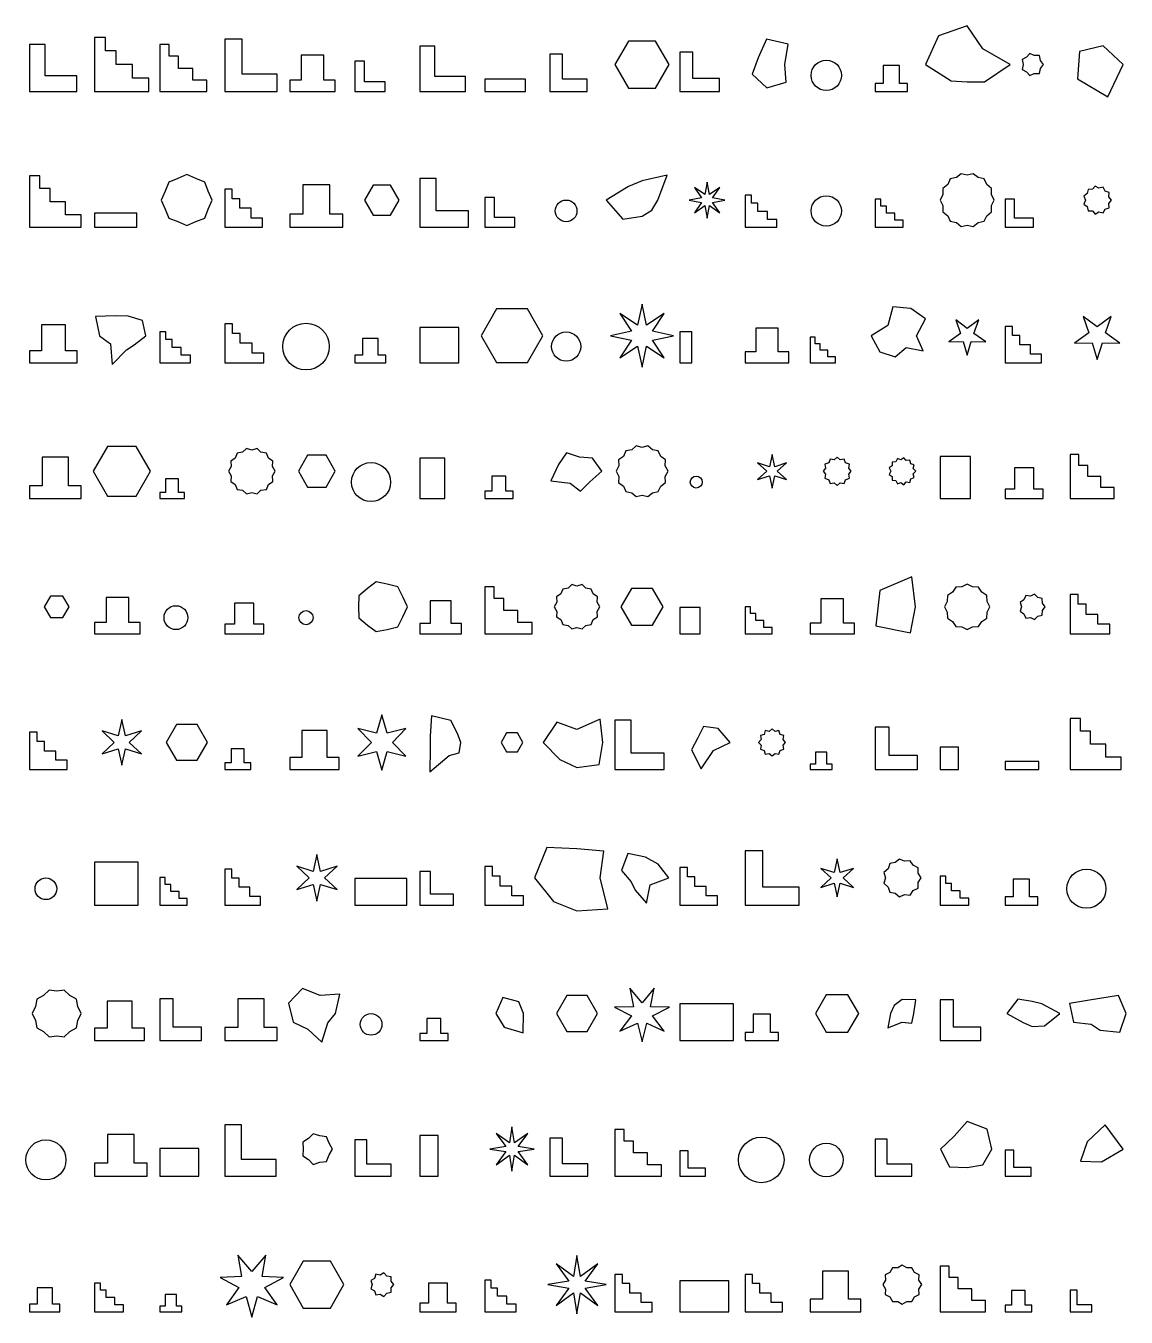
# Model space of a CAD drawing. Header units: metres. Extents: x -15 to 4183, y -20 to 5344.
# Drawn here: x 2153 to 4183, y 2740 to 5121 of the extents above; entities that cross this region are included whole.
import ezdxf

# ---------------------------------------------------------------- set-up
doc = ezdxf.new("R2010")
doc.units = ezdxf.units.M

msp = doc.modelspace()

# ---------------------------------------------------------------- linework, layer by layer
for points in [[(3969.1, 5050), (3918.7, 5078.7), (3890, 5121.4), (3837.3, 5102.7), (3813, 5050), (3860.1, 5020.1), (3890, 5018.3), (3922.1, 5017.9), (3969.1, 5050)], [(2280, 5000), (2380, 5000), (2380, 5025), (2350, 5025), (2350, 5050), (2320, 5050), (2320, 5075), (2300, 5075), (2300, 5100), (2280, 5100), (2280, 5000)], [(2520, 5000), (2617, 5000), (2617, 5032), (2552, 5032), (2552, 5097), (2520, 5097), (2520, 5000)], [(3553.2, 5050), (3559.9, 5087.4), (3519.4, 5096.6), (3504.1, 5062.5), (3493.2, 5032.3), (3520.2, 5007.3), (3555.7, 5017.8), (3553.2, 5050)], [(2160, 5000), (2247, 5000), (2247, 5029), (2189, 5029), (2189, 5087), (2160, 5087), (2160, 5000)], [(2400, 5000), (2487, 5000), (2487, 5021), (2460.9, 5021), (2460.9, 5043), (2434.8, 5043), (2434.8, 5065.2), (2417.4, 5065.2), (2417.4, 5087), (2400, 5087), (2400, 5000)], [(2880, 5000), (2964, 5000), (2964, 5028), (2908, 5028), (2908, 5084), (2880, 5084), (2880, 5000)], [(3340, 5050), (3315, 5093.3), (3265, 5093.3), (3240, 5050), (3265, 5006.7), (3315, 5006.7), (3340, 5050)], [(3360, 5000), (3433, 5000), (3433, 5024), (3384, 5024), (3384, 5073), (3360, 5073), (3360, 5000)], [(4178, 5050), (4141.1, 5084.3), (4097.1, 5073.9), (4093.5, 5023.5), (4149.3, 4990.7), (4178, 5050)], [(2640, 5000), (2724, 5000), (2724, 5021), (2703, 5021), (2703, 5067), (2661, 5067), (2661, 5021), (2640, 5021), (2640, 5000)], [(2760, 5000), (2816, 5000), (2816, 5018), (2778, 5018), (2778, 5056), (2760, 5056), (2760, 5000)], [(3120, 5000), (3189, 5000), (3189, 5023), (3143, 5023), (3143, 5069), (3120, 5069), (3120, 5000)], [(4031, 5050), (4025.3, 5057.4), (4023.1, 5066.4), (4013.8, 5066.6), (4005.3, 5070.5), (3999.4, 5063.3), (3991.1, 5059.1), (3993, 5050), (3991.1, 5040.9), (3999.4, 5036.7), (4005.3, 5029.5), (4013.8, 5033.4), (4023.1, 5033.6), (4025.3, 5042.6), (4031, 5050)], [(3720, 5000), (3780, 5000), (3780, 5015), (3765, 5015), (3765, 5048), (3735, 5048), (3735, 5015), (3720, 5015), (3720, 5000)], [(3000, 5000), (3075, 5000), (3075, 5023), (3000, 5023), (3000, 5000)], [(2160, 4750), (2255, 4750), (2255, 4773), (2226.5, 4773), (2226.5, 4797), (2198, 4797), (2198, 4821.2), (2179, 4821.2), (2179, 4845), (2160, 4845), (2160, 4750)], [(2497, 4800), (2489.7, 4816.5), (2483.2, 4833.2), (2466.5, 4839.7), (2450, 4847), (2433.5, 4839.7), (2416.8, 4833.2), (2410.3, 4816.5), (2403, 4800), (2410.3, 4783.5), (2416.8, 4766.8), (2433.5, 4760.3), (2450, 4753), (2466.5, 4760.3), (2483.2, 4766.8), (2489.7, 4783.5), (2497, 4800)], [(2880, 4750), (2970, 4750), (2970, 4780), (2910, 4780), (2910, 4840), (2880, 4840), (2880, 4750)], [(3319.3, 4800), (3336.3, 4846.3), (3290, 4835.7), (3265.2, 4824.8), (3223.7, 4800), (3254.6, 4764.6), (3290, 4770.2), (3308.3, 4781.7), (3319.3, 4800)], [(3940, 4800), (3934.8, 4810.2), (3935, 4821.7), (3926, 4828.7), (3921.2, 4839.1), (3910, 4841.4), (3901.1, 4848.7), (3890, 4846), (3878.9, 4848.7), (3870, 4841.4), (3858.8, 4839.1), (3854, 4828.7), (3845, 4821.7), (3845.2, 4810.2), (3840, 4800), (3845.2, 4789.8), (3845, 4778.3), (3854, 4771.3), (3858.8, 4760.9), (3870, 4758.6), (3878.9, 4751.3), (3890, 4754), (3901.1, 4751.3), (3910, 4758.6), (3921.2, 4760.9), (3926, 4771.3), (3935, 4778.3), (3934.8, 4789.8), (3940, 4800)], [(2520, 4750), (2590, 4750), (2590, 4767), (2569, 4767), (2569, 4785), (2548, 4785), (2548, 4802.5), (2534, 4802.5), (2534, 4820), (2520, 4820), (2520, 4750)], [(2640, 4750), (2738, 4750), (2738, 4774), (2714, 4774), (2714, 4828), (2664, 4828), (2664, 4774), (2640, 4774), (2640, 4750)], [(2842, 4800), (2826, 4827.7), (2794, 4827.7), (2778, 4800), (2794, 4772.3), (2826, 4772.3), (2842, 4800)], [(3410, 4767), (3414.2, 4789.9), (3433.3, 4776.7), (3420.1, 4795.8), (3443, 4800), (3420.1, 4804.2), (3433.3, 4823.3), (3414.2, 4810.1), (3410, 4833), (3405.8, 4810.1), (3386.7, 4823.3), (3399.9, 4804.2), (3377, 4800), (3399.9, 4795.8), (3386.7, 4776.7), (3405.8, 4789.9), (3410, 4767)], [(4156, 4800), (4151.1, 4806.2), (4151.9, 4814.1), (4144.4, 4816.6), (4140.8, 4823.7), (4133.1, 4821.8), (4126.3, 4825.7), (4120.9, 4820), (4113, 4819.6), (4111.5, 4811.9), (4105.1, 4807.3), (4108, 4800), (4105.1, 4792.7), (4111.5, 4788.1), (4113, 4780.4), (4120.9, 4780), (4126.3, 4774.3), (4133.1, 4778.2), (4140.8, 4776.3), (4144.4, 4783.4), (4151.9, 4785.9), (4151.1, 4793.8), (4156, 4800)], [(3000, 4750), (3055, 4750), (3055, 4768), (3018, 4768), (3018, 4805), (3000, 4805), (3000, 4750)], [(3480, 4750), (3539, 4750), (3539, 4764), (3521.3, 4764), (3521.3, 4779), (3503.6, 4779), (3503.6, 4794.2), (3491.8, 4794.2), (3491.8, 4809), (3480, 4809), (3480, 4750)], [(3720, 4750), (3772, 4750), (3772, 4763), (3756.4, 4763), (3756.4, 4776), (3740.8, 4776), (3740.8, 4789), (3730.4, 4789), (3730.4, 4802), (3720, 4802), (3720, 4750)], [(3960, 4750), (4012, 4750), (4012, 4767), (3977, 4767), (3977, 4802), (3960, 4802), (3960, 4750)], [(2280, 4750), (2358, 4750), (2358, 4776), (2280, 4776), (2280, 4750)], [(3107, 4550), (3078.5, 4599.4), (3021.5, 4599.4), (2993, 4550), (3021.5, 4500.6), (3078.5, 4500.6), (3107, 4550)], [(3290, 4492), (3298.1, 4530.4), (3331, 4509), (3309.6, 4541.9), (3348, 4550), (3309.6, 4558.1), (3331, 4591), (3298.1, 4569.6), (3290, 4608), (3281.9, 4569.6), (3249, 4591), (3270.4, 4558.1), (3232, 4550), (3270.4, 4541.9), (3249, 4509), (3281.9, 4530.4), (3290, 4492)], [(3796.4, 4550), (3812.9, 4581.2), (3786.2, 4599.9), (3752.7, 4603.2), (3743.8, 4569), (3713, 4550), (3728.6, 4519.9), (3757.2, 4510.7), (3777.2, 4527.9), (3808.9, 4521.8), (3796.4, 4550)], [(2374.5, 4550), (2368.6, 4578), (2341.7, 4586), (2318.2, 4586.5), (2281.4, 4585.3), (2289.1, 4550), (2309.1, 4534.8), (2312.6, 4496.6), (2338.6, 4523.6), (2352.9, 4533.4), (2374.5, 4550)], [(3890, 4514), (3897.6, 4539.5), (3924.2, 4538.9), (3902.4, 4554), (3911.2, 4579.1), (3890, 4563), (3868.8, 4579.1), (3877.6, 4554), (3855.8, 4538.9), (3882.4, 4539.5), (3890, 4514)], [(4130, 4506), (4139.5, 4536.9), (4171.8, 4536.4), (4145.4, 4555), (4155.9, 4585.6), (4130, 4566.2), (4104.1, 4585.6), (4114.6, 4555), (4088.2, 4536.4), (4120.5, 4536.9), (4130, 4506)], [(2160, 4500), (2248, 4500), (2248, 4522), (2226, 4522), (2226, 4570), (2182, 4570), (2182, 4522), (2160, 4522), (2160, 4500)], [(2400, 4500), (2457, 4500), (2457, 4514), (2439.9, 4514), (2439.9, 4528), (2422.8, 4528), (2422.8, 4542.8), (2411.4, 4542.8), (2411.4, 4557), (2400, 4557), (2400, 4500)], [(2520, 4500), (2592, 4500), (2592, 4518), (2570.4, 4518), (2570.4, 4536), (2548.8, 4536), (2548.8, 4554), (2534.4, 4554), (2534.4, 4572), (2520, 4572), (2520, 4500)], [(2880, 4500), (2952, 4500), (2952, 4565), (2880, 4565), (2880, 4500)], [(3360, 4500), (3382, 4500), (3382, 4557), (3360, 4557), (3360, 4500)], [(3480, 4500), (3561, 4500), (3561, 4520), (3541, 4520), (3541, 4564), (3500, 4564), (3500, 4520), (3480, 4520), (3480, 4500)], [(3960, 4500), (4027, 4500), (4027, 4516), (4006.9, 4516), (4006.9, 4533), (3986.8, 4533), (3986.8, 4550.2), (3973.4, 4550.2), (3973.4, 4567), (3960, 4567), (3960, 4500)], [(2760, 4500), (2817, 4500), (2817, 4514), (2803, 4514), (2803, 4545), (2774, 4545), (2774, 4514), (2760, 4514), (2760, 4500)], [(3600, 4500), (3647, 4500), (3647, 4511), (3632.9, 4511), (3632.9, 4523), (3618.8, 4523), (3618.8, 4535.2), (3609.4, 4535.2), (3609.4, 4547), (3600, 4547), (3600, 4500)], [(2383, 4300), (2356.5, 4345.9), (2303.5, 4345.9), (2277, 4300), (2303.5, 4254.1), (2356.5, 4254.1), (2383, 4300)], [(2613, 4300), (2608, 4308.7), (2608.7, 4318.7), (2600.5, 4324.3), (2596.8, 4333.6), (2586.9, 4335.1), (2579.6, 4341.9), (2570, 4339), (2560.4, 4341.9), (2553.1, 4335.1), (2543.2, 4333.6), (2539.5, 4324.3), (2531.3, 4318.7), (2532, 4308.7), (2527, 4300), (2532, 4291.3), (2531.3, 4281.3), (2539.5, 4275.7), (2543.2, 4266.4), (2553.1, 4264.9), (2560.4, 4258.1), (2570, 4261), (2579.6, 4258.1), (2586.9, 4264.9), (2596.8, 4266.4), (2600.5, 4275.7), (2608.7, 4281.3), (2608, 4291.3), (2613, 4300)], [(3338, 4300), (3332.9, 4309.8), (3333.2, 4320.8), (3324.4, 4327.4), (3319.9, 4337.5), (3309.1, 4339.6), (3300.7, 4346.8), (3290, 4344), (3279.3, 4346.8), (3270.9, 4339.6), (3260.1, 4337.5), (3255.6, 4327.4), (3246.8, 4320.8), (3247.1, 4309.8), (3242, 4300), (3247.1, 4290.2), (3246.8, 4279.2), (3255.6, 4272.6), (3260.1, 4262.5), (3270.9, 4260.4), (3279.3, 4253.2), (3290, 4256), (3300.7, 4253.2), (3309.1, 4260.4), (3319.9, 4262.5), (3324.4, 4272.6), (3333.2, 4279.2), (3332.9, 4290.2), (3338, 4300)], [(2160, 4250), (2255, 4250), (2255, 4273), (2232, 4273), (2232, 4326), (2183, 4326), (2183, 4273), (2160, 4273), (2160, 4250)], [(2724, 4300), (2707, 4329.4), (2673, 4329.4), (2656, 4300), (2673, 4270.6), (2707, 4270.6), (2724, 4300)], [(2880, 4250), (2926, 4250), (2926, 4324), (2880, 4324), (2880, 4250)], [(3216.1, 4300), (3198.5, 4323.9), (3174.6, 4325.9), (3150.4, 4333.9), (3135.9, 4312.4), (3122, 4282.5), (3157.2, 4277.8), (3176.5, 4263.4), (3193.6, 4280.2), (3216.1, 4300)], [(3530, 4269), (3534.8, 4291.7), (3556.8, 4284.5), (3539.6, 4300), (3556.8, 4315.5), (3534.8, 4308.3), (3530, 4331), (3525.2, 4308.3), (3503.2, 4315.5), (3520.4, 4300), (3503.2, 4284.5), (3525.2, 4291.7), (3530, 4269)], [(3676, 4300), (3671.3, 4305.7), (3672.5, 4313), (3665.6, 4315.6), (3663, 4322.5), (3655.7, 4321.3), (3650, 4326), (3644.3, 4321.3), (3637, 4322.5), (3634.4, 4315.6), (3627.5, 4313), (3628.7, 4305.7), (3624, 4300), (3628.7, 4294.3), (3627.5, 4287), (3634.4, 4284.4), (3637, 4277.5), (3644.3, 4278.7), (3650, 4274), (3655.7, 4278.7), (3663, 4277.5), (3665.6, 4284.4), (3672.5, 4287), (3671.3, 4294.3), (3676, 4300)], [(3795, 4300), (3790.4, 4305), (3792.1, 4311.6), (3785.7, 4313.9), (3784.2, 4320.6), (3777.4, 4319.6), (3773, 4324.8), (3767.5, 4320.8), (3761.1, 4323.4), (3758.1, 4317.3), (3751.3, 4316.6), (3751.4, 4309.8), (3745.7, 4306), (3749, 4300), (3745.7, 4294), (3751.4, 4290.2), (3751.3, 4283.4), (3758.1, 4282.7), (3761.1, 4276.6), (3767.5, 4279.2), (3773, 4275.2), (3777.4, 4280.4), (3784.2, 4279.4), (3785.7, 4286.1), (3792.1, 4288.4), (3790.4, 4295), (3795, 4300)], [(3840, 4250), (3896, 4250), (3896, 4327), (3840, 4327), (3840, 4250)], [(4080, 4250), (4161, 4250), (4161, 4270), (4136.7, 4270), (4136.7, 4290), (4112.4, 4290), (4112.4, 4310.8), (4096.2, 4310.8), (4096.2, 4331), (4080, 4331), (4080, 4250)], [(3000, 4250), (3052, 4250), (3052, 4263), (3039, 4263), (3039, 4291), (3013, 4291), (3013, 4263), (3000, 4263), (3000, 4250)], [(3960, 4250), (4030, 4250), (4030, 4267), (4013, 4267), (4013, 4306), (3977, 4306), (3977, 4267), (3960, 4267), (3960, 4250)], [(2400, 4250), (2446, 4250), (2446, 4261), (2435, 4261), (2435, 4286), (2411, 4286), (2411, 4261), (2400, 4261), (2400, 4250)], [(3794.5, 4050), (3788, 4105.4), (3728.8, 4079.9), (3721.6, 4014.9), (3785.5, 4002.3), (3794.5, 4050)], [(2857, 4050), (2848.7, 4068.7), (2839.3, 4086.7), (2819.6, 4091.9), (2799.5, 4095.8), (2783.2, 4083.6), (2767.7, 4070.4), (2767, 4050), (2767.7, 4029.6), (2783.2, 4016.4), (2799.5, 4004.2), (2819.6, 4008.1), (2839.3, 4013.3), (2848.7, 4031.3), (2857, 4050)], [(3000, 4000), (3087, 4000), (3087, 4021), (3060.9, 4021), (3060.9, 4043), (3034.8, 4043), (3034.8, 4065.2), (3017.4, 4065.2), (3017.4, 4087), (3000, 4087), (3000, 4000)], [(3212, 4050), (3207, 4058.5), (3207.8, 4068.2), (3199.7, 4073.7), (3196.2, 4082.8), (3186.5, 4084.2), (3179.3, 4090.9), (3170, 4088), (3160.7, 4090.9), (3153.5, 4084.2), (3143.8, 4082.8), (3140.3, 4073.7), (3132.2, 4068.2), (3133, 4058.5), (3128, 4050), (3133, 4041.5), (3132.2, 4031.8), (3140.3, 4026.3), (3143.8, 4017.2), (3153.5, 4015.8), (3160.7, 4009.1), (3170, 4012), (3179.3, 4009.1), (3186.5, 4015.8), (3196.2, 4017.2), (3199.7, 4026.3), (3207.8, 4031.8), (3207, 4041.5), (3212, 4050)], [(3329, 4050), (3309.5, 4083.8), (3270.5, 4083.8), (3251, 4050), (3270.5, 4016.2), (3309.5, 4016.2), (3329, 4050)], [(3932, 4050), (3926.7, 4059.8), (3926.4, 4071), (3916.9, 4076.9), (3911, 4086.4), (3899.8, 4086.7), (3890, 4092), (3880.2, 4086.7), (3869, 4086.4), (3863.1, 4076.9), (3853.6, 4071), (3853.3, 4059.8), (3848, 4050), (3853.3, 4040.2), (3853.6, 4029), (3863.1, 4023.1), (3869, 4013.6), (3880.2, 4013.3), (3890, 4008), (3899.8, 4013.3), (3911, 4013.6), (3916.9, 4023.1), (3926.4, 4029), (3926.7, 4040.2), (3932, 4050)], [(4034, 4050), (4028.8, 4056.8), (4028.4, 4065.4), (4020, 4067.3), (4014.2, 4073.6), (4006.5, 4069.7), (3998, 4070.8), (3994.7, 4062.9), (3987.4, 4058.2), (3990, 4050), (3987.4, 4041.8), (3994.7, 4037.1), (3998, 4029.2), (4006.5, 4030.3), (4014.2, 4026.4), (4020, 4032.7), (4028.4, 4034.6), (4028.8, 4043.2), (4034, 4050)], [(4080, 4000), (4153, 4000), (4153, 4018), (4131.1, 4018), (4131.1, 4036), (4109.2, 4036), (4109.2, 4054.8), (4094.6, 4054.8), (4094.6, 4073), (4080, 4073), (4080, 4000)], [(2233, 4050), (2221.5, 4069.9), (2198.5, 4069.9), (2187, 4050), (2198.5, 4030.1), (2221.5, 4030.1), (2233, 4050)], [(2280, 4000), (2364, 4000), (2364, 4021), (2343, 4021), (2343, 4067), (2301, 4067), (2301, 4021), (2280, 4021), (2280, 4000)], [(2520, 4000), (2592, 4000), (2592, 4018), (2574, 4018), (2574, 4057), (2538, 4057), (2538, 4018), (2520, 4018), (2520, 4000)], [(2880, 4000), (2957, 4000), (2957, 4019), (2938, 4019), (2938, 4061), (2899, 4061), (2899, 4019), (2880, 4019), (2880, 4000)], [(3360, 4000), (3397, 4000), (3397, 4049), (3360, 4049), (3360, 4000)], [(3480, 4000), (3530, 4000), (3530, 4012), (3515, 4012), (3515, 4025), (3500, 4025), (3500, 4037.5), (3490, 4037.5), (3490, 4050), (3480, 4050), (3480, 4000)], [(3600, 4000), (3682, 4000), (3682, 4020), (3662, 4020), (3662, 4065), (3620, 4065), (3620, 4020), (3600, 4020), (3600, 4000)], [(2330, 3758), (2336.9, 3788), (2366.4, 3779), (2343.9, 3800), (2366.4, 3821), (2336.9, 3812), (2330, 3842), (2323.1, 3812), (2293.6, 3821), (2316.1, 3800), (2293.6, 3779), (2323.1, 3788), (2330, 3758)], [(2810, 3749), (2819.7, 3783.2), (2854.2, 3774.5), (2829.4, 3800), (2854.2, 3825.5), (2819.7, 3816.8), (2810, 3851), (2800.3, 3816.8), (2765.8, 3825.5), (2790.6, 3800), (2765.8, 3774.5), (2800.3, 3783.2), (2810, 3749)], [(2955.6, 3800), (2949.3, 3816.2), (2937.1, 3840.4), (2901.8, 3848.8), (2899.2, 3811.2), (2899.3, 3788.8), (2898.6, 3745.6), (2934.2, 3776), (2952.7, 3780.9), (2955.6, 3800)], [(3217.8, 3800), (3213, 3843), (3170, 3823.6), (3132.9, 3837.1), (3107.4, 3800), (3138.3, 3768.3), (3170, 3753.4), (3210.7, 3759.3), (3217.8, 3800)], [(3240, 3750), (3331, 3750), (3331, 3780), (3270, 3780), (3270, 3841), (3240, 3841), (3240, 3750)], [(4080, 3750), (4174, 3750), (4174, 3773), (4145.8, 3773), (4145.8, 3797), (4117.6, 3797), (4117.6, 3820.5), (4098.8, 3820.5), (4098.8, 3844), (4080, 3844), (4080, 3750)], [(2160, 3750), (2229, 3750), (2229, 3767), (2208.3, 3767), (2208.3, 3784), (2187.6, 3784), (2187.6, 3801.8), (2173.8, 3801.8), (2173.8, 3819), (2160, 3819), (2160, 3750)], [(2488, 3800), (2469, 3832.9), (2431, 3832.9), (2412, 3800), (2431, 3767.1), (2469, 3767.1), (2488, 3800)], [(2640, 3750), (2731, 3750), (2731, 3772), (2709, 3772), (2709, 3822), (2662, 3822), (2662, 3772), (2640, 3772), (2640, 3750)], [(3070, 3800), (3060, 3817.3), (3040, 3817.3), (3030, 3800), (3040, 3782.7), (3060, 3782.7), (3070, 3800)], [(3452.4, 3800), (3430.2, 3825.4), (3403.4, 3829.1), (3392.7, 3808.3), (3381.3, 3786.2), (3398.9, 3751.3), (3421.8, 3785.2), (3452.4, 3800)], [(3555, 3800), (3550.3, 3805.4), (3551.7, 3812.5), (3544.8, 3814.8), (3542.5, 3821.7), (3535.4, 3820.3), (3530, 3825), (3524.6, 3820.3), (3517.5, 3821.7), (3515.2, 3814.8), (3508.3, 3812.5), (3509.7, 3805.4), (3505, 3800), (3509.7, 3794.6), (3508.3, 3787.5), (3515.2, 3785.2), (3517.5, 3778.3), (3524.6, 3779.7), (3530, 3775), (3535.4, 3779.7), (3542.5, 3778.3), (3544.8, 3785.2), (3551.7, 3787.5), (3550.3, 3794.6), (3555, 3800)], [(3720, 3750), (3798, 3750), (3798, 3776), (3746, 3776), (3746, 3828), (3720, 3828), (3720, 3750)], [(2520, 3750), (2568, 3750), (2568, 3762), (2556, 3762), (2556, 3788), (2532, 3788), (2532, 3762), (2520, 3762), (2520, 3750)], [(3840, 3750), (3874, 3750), (3874, 3791), (3840, 3791), (3840, 3750)], [(3600, 3750), (3641, 3750), (3641, 3760), (3631, 3760), (3631, 3782), (3610, 3782), (3610, 3760), (3600, 3760), (3600, 3750)], [(3960, 3750), (4022, 3750), (4022, 3765), (3960, 3765), (3960, 3750)], [(3212.9, 3550), (3219.6, 3599.6), (3170, 3603.8), (3114.1, 3605.9), (3091.7, 3550), (3126.5, 3506.5), (3170, 3489.4), (3227, 3493), (3212.9, 3550)], [(3480, 3500), (3580, 3500), (3580, 3533), (3513, 3533), (3513, 3600), (3480, 3600), (3480, 3500)], [(2280, 3500), (2360, 3500), (2360, 3579), (2280, 3579), (2280, 3500)], [(2690, 3507), (2697, 3537.9), (2727.2, 3528.5), (2704, 3550), (2727.2, 3571.5), (2697, 3562.1), (2690, 3593), (2683, 3562.1), (2652.8, 3571.5), (2676, 3550), (2652.8, 3528.5), (2683, 3537.9), (2690, 3507)], [(3339.3, 3550), (3319.9, 3575.1), (3296.7, 3588), (3264, 3595.1), (3252, 3563.8), (3269.9, 3542.7), (3277.1, 3527.7), (3298.2, 3503.4), (3305.3, 3537.2), (3339.3, 3550)], [(3650, 3515), (3655.6, 3540.2), (3680.3, 3532.5), (3661.3, 3550), (3680.3, 3567.5), (3655.6, 3559.8), (3650, 3585), (3644.4, 3559.8), (3619.7, 3567.5), (3638.7, 3550), (3619.7, 3532.5), (3644.4, 3540.2), (3650, 3515)], [(3805, 3550), (3799.7, 3558.7), (3799.4, 3568.9), (3790.3, 3573.4), (3784.5, 3581.8), (3774.4, 3580.7), (3765, 3584.6), (3757.1, 3578.2), (3747.1, 3576.5), (3743.9, 3566.8), (3736.4, 3559.9), (3739, 3550), (3736.4, 3540.1), (3743.9, 3533.2), (3747.1, 3523.5), (3757.1, 3521.8), (3765, 3515.4), (3774.4, 3519.3), (3784.5, 3518.2), (3790.3, 3526.6), (3799.4, 3531.1), (3799.7, 3541.3), (3805, 3550)], [(2400, 3500), (2451, 3500), (2451, 3512), (2435.7, 3512), (2435.7, 3525), (2420.4, 3525), (2420.4, 3538.2), (2410.2, 3538.2), (2410.2, 3551), (2400, 3551), (2400, 3500)], [(2520, 3500), (2586, 3500), (2586, 3516), (2566.2, 3516), (2566.2, 3533), (2546.4, 3533), (2546.4, 3549.5), (2533.2, 3549.5), (2533.2, 3566), (2520, 3566), (2520, 3500)], [(2760, 3500), (2856, 3500), (2856, 3549), (2760, 3549), (2760, 3500)], [(2880, 3500), (2942, 3500), (2942, 3520), (2900, 3520), (2900, 3562), (2880, 3562), (2880, 3500)], [(3000, 3500), (3071, 3500), (3071, 3517), (3049.7, 3517), (3049.7, 3535), (3028.4, 3535), (3028.4, 3553.2), (3014.2, 3553.2), (3014.2, 3571), (3000, 3571), (3000, 3500)], [(3360, 3500), (3429, 3500), (3429, 3517), (3408.3, 3517), (3408.3, 3534), (3387.6, 3534), (3387.6, 3551.8), (3373.8, 3551.8), (3373.8, 3569), (3360, 3569), (3360, 3500)], [(3840, 3500), (3893, 3500), (3893, 3513), (3877.1, 3513), (3877.1, 3526), (3861.2, 3526), (3861.2, 3539.8), (3850.6, 3539.8), (3850.6, 3553), (3840, 3553), (3840, 3500)], [(3960, 3500), (4020, 3500), (4020, 3515), (4005, 3515), (4005, 3548), (3975, 3548), (3975, 3515), (3960, 3515), (3960, 3500)], [(2255, 3300), (2249, 3312.7), (2246.4, 3326.5), (2234.1, 3333.2), (2223.9, 3342.8), (2210, 3341), (2196.1, 3342.8), (2185.9, 3333.2), (2173.6, 3326.5), (2171, 3312.7), (2165, 3300), (2171, 3287.3), (2173.6, 3273.5), (2185.9, 3266.8), (2196.1, 3257.2), (2210, 3259), (2223.9, 3257.2), (2234.1, 3266.8), (2246.4, 3273.5), (2249, 3287.3), (2255, 3300)], [(2724.4, 3300), (2732.7, 3335.8), (2695.9, 3333.5), (2663.4, 3346), (2637.9, 3319), (2646.5, 3284.2), (2673.4, 3271.2), (2699.3, 3247.2), (2710.3, 3283), (2724.4, 3300)], [(3290, 3248), (3298.6, 3282.2), (3330.7, 3267.6), (3309.3, 3295.6), (3340.7, 3311.6), (3305.5, 3312.3), (3312.6, 3346.9), (3290, 3319.8), (3267.4, 3346.9), (3274.5, 3312.3), (3239.3, 3311.6), (3270.7, 3295.6), (3249.3, 3267.6), (3281.4, 3282.2), (3290, 3248)], [(3690, 3300), (3670, 3334.6), (3630, 3334.6), (3610, 3300), (3630, 3265.4), (3670, 3265.4), (3690, 3300)], [(2280, 3250), (2372, 3250), (2372, 3273), (2349, 3273), (2349, 3323), (2303, 3323), (2303, 3273), (2280, 3273), (2280, 3250)], [(2400, 3250), (2477, 3250), (2477, 3275), (2425, 3275), (2425, 3327), (2400, 3327), (2400, 3250)], [(2520, 3250), (2617, 3250), (2617, 3274), (2593, 3274), (2593, 3327), (2544, 3327), (2544, 3274), (2520, 3274), (2520, 3250)], [(3071.2, 3300), (3062.4, 3321.5), (3033, 3329.5), (3020.4, 3300), (3035.6, 3275.1), (3070.6, 3264.4), (3071.2, 3300)], [(3208, 3300), (3189, 3332.9), (3151, 3332.9), (3132, 3300), (3151, 3267.1), (3189, 3267.1), (3208, 3300)], [(3360, 3250), (3459, 3250), (3459, 3318), (3360, 3318), (3360, 3250)], [(3791.5, 3300), (3795.4, 3325.4), (3770, 3325.6), (3755.2, 3314.8), (3748.5, 3300), (3743.8, 3273.8), (3770, 3283.9), (3787.8, 3282.2), (3791.5, 3300)], [(3840, 3250), (3915, 3250), (3915, 3275), (3865, 3275), (3865, 3325), (3840, 3325), (3840, 3250)], [(4060.6, 3300), (4027.9, 3317.9), (4010, 3322.4), (3983.7, 3326.3), (3963.4, 3300), (3993.4, 3283.4), (4010, 3276.1), (4032.5, 3277.5), (4060.6, 3300)], [(4183.3, 3300), (4169.4, 3333.1), (4134.9, 3327.7), (4115.8, 3324.7), (4079, 3318.6), (4085.9, 3284), (4118.8, 3280.5), (4135.4, 3269.5), (4171.3, 3265.4), (4183.3, 3300)], [(2880, 3250), (2932, 3250), (2932, 3263), (2919, 3263), (2919, 3291), (2893, 3291), (2893, 3263), (2880, 3263), (2880, 3250)], [(3480, 3250), (3542, 3250), (3542, 3265), (3527, 3265), (3527, 3299), (3495, 3299), (3495, 3265), (3480, 3265), (3480, 3250)], [(3935.7, 3050), (3926.8, 3086.8), (3890, 3100.6), (3866.1, 3073.9), (3840.7, 3050), (3857.4, 3017.4), (3890, 3016.3), (3919.1, 3020.9), (3935.7, 3050)], [(2280, 3000), (2377, 3000), (2377, 3024), (2353, 3024), (2353, 3077), (2304, 3077), (2304, 3024), (2280, 3024), (2280, 3000)], [(2520, 3000), (2615, 3000), (2615, 3031), (2551, 3031), (2551, 3095), (2520, 3095), (2520, 3000)], [(2719, 3050), (2712.5, 3060.8), (2708.1, 3072.7), (2695.6, 3074.4), (2683.5, 3078.3), (2674.4, 3069.5), (2663.9, 3062.6), (2665, 3050), (2663.9, 3037.4), (2674.4, 3030.5), (2683.5, 3021.7), (2695.6, 3025.6), (2708.1, 3027.3), (2712.5, 3039.2), (2719, 3050)], [(2880, 3000), (2914, 3000), (2914, 3075), (2880, 3075), (2880, 3000)], [(3050, 3009), (3054.7, 3038.6), (3079, 3021), (3061.4, 3045.3), (3091, 3050), (3061.4, 3054.7), (3079, 3079), (3054.7, 3061.4), (3050, 3091), (3045.3, 3061.4), (3021, 3079), (3038.6, 3054.7), (3009, 3050), (3038.6, 3045.3), (3021, 3021), (3045.3, 3038.6), (3050, 3009)], [(3240, 3000), (3326, 3000), (3326, 3021), (3300.2, 3021), (3300.2, 3043), (3274.4, 3043), (3274.4, 3064.5), (3257.2, 3064.5), (3257.2, 3086), (3240, 3086), (3240, 3000)], [(4177.6, 3050), (4144.5, 3094.8), (4111.5, 3063.5), (4099.2, 3027.6), (4137.7, 3026.2), (4177.6, 3050)], [(2400, 3000), (2472, 3000), (2472, 3051), (2400, 3051), (2400, 3000)], [(2760, 3000), (2827, 3000), (2827, 3022), (2782, 3022), (2782, 3067), (2760, 3067), (2760, 3000)], [(3120, 3000), (3190, 3000), (3190, 3023), (3143, 3023), (3143, 3070), (3120, 3070), (3120, 3000)], [(3720, 3000), (3788, 3000), (3788, 3022), (3742, 3022), (3742, 3068), (3720, 3068), (3720, 3000)], [(3360, 3000), (3407, 3000), (3407, 3015), (3375, 3015), (3375, 3047), (3360, 3047), (3360, 3000)], [(3960, 3000), (4008, 3000), (4008, 3016), (3976, 3016), (3976, 3048), (3960, 3048), (3960, 3000)], [(2570, 2740), (2580.6, 2777.9), (2616.9, 2762.6), (2593.9, 2794.5), (2628.5, 2813.4), (2589.2, 2815.3), (2596, 2854.1), (2570, 2824.5), (2544, 2854.1), (2550.8, 2815.3), (2511.5, 2813.4), (2546.1, 2794.5), (2523.1, 2762.6), (2559.4, 2777.9), (2570, 2740)], [(2740, 2800), (2715, 2843.3), (2665, 2843.3), (2640, 2800), (2665, 2756.7), (2715, 2756.7), (2740, 2800)], [(3170, 2746), (3176.4, 2784.7), (3208.2, 2761.8), (3185.3, 2793.6), (3224, 2800), (3185.3, 2806.4), (3208.2, 2838.2), (3176.4, 2815.3), (3170, 2854), (3163.6, 2815.3), (3131.8, 2838.2), (3154.7, 2806.4), (3116, 2800), (3154.7, 2793.6), (3131.8, 2761.8), (3163.6, 2784.7), (3170, 2746)], [(3806, 2800), (3800.9, 2808.3), (3801.2, 2818), (3792.6, 2822.6), (3788, 2831.2), (3778.3, 2830.9), (3770, 2836), (3761.7, 2830.9), (3752, 2831.2), (3747.4, 2822.6), (3738.8, 2818), (3739.1, 2808.3), (3734, 2800), (3739.1, 2791.7), (3738.8, 2782), (3747.4, 2777.4), (3752, 2768.8), (3761.7, 2769.1), (3770, 2764), (3778.3, 2769.1), (3788, 2768.8), (3792.6, 2777.4), (3801.2, 2782), (3800.9, 2791.7), (3806, 2800)], [(3840, 2750), (3924, 2750), (3924, 2771), (3898.8, 2771), (3898.8, 2792), (3873.6, 2792), (3873.6, 2813), (3856.8, 2813), (3856.8, 2834), (3840, 2834), (3840, 2750)], [(2832, 2800), (2826.9, 2806.2), (2826.9, 2814.1), (2819, 2815.6), (2813.8, 2821.7), (2806.9, 2817.7), (2799, 2819.1), (2796.2, 2811.6), (2789.3, 2807.5), (2792, 2800), (2789.3, 2792.5), (2796.2, 2788.4), (2799, 2780.9), (2806.9, 2782.3), (2813.8, 2778.3), (2819, 2784.4), (2826.9, 2785.9), (2826.9, 2793.8), (2832, 2800)], [(3240, 2750), (3309, 2750), (3309, 2767), (3288.3, 2767), (3288.3, 2784), (3267.6, 2784), (3267.6, 2801.8), (3253.8, 2801.8), (3253.8, 2819), (3240, 2819), (3240, 2750)], [(3480, 2750), (3549, 2750), (3549, 2767), (3528.3, 2767), (3528.3, 2784), (3507.6, 2784), (3507.6, 2801.8), (3493.8, 2801.8), (3493.8, 2819), (3480, 2819), (3480, 2750)], [(3600, 2750), (3694, 2750), (3694, 2773), (3671, 2773), (3671, 2825), (3623, 2825), (3623, 2773), (3600, 2773), (3600, 2750)], [(2160, 2750), (2216, 2750), (2216, 2764), (2202, 2764), (2202, 2794), (2174, 2794), (2174, 2764), (2160, 2764), (2160, 2750)], [(2280, 2750), (2333, 2750), (2333, 2763), (2317.1, 2763), (2317.1, 2776), (2301.2, 2776), (2301.2, 2789.8), (2290.6, 2789.8), (2290.6, 2803), (2280, 2803), (2280, 2750)], [(2880, 2750), (2947, 2750), (2947, 2766), (2931, 2766), (2931, 2803), (2896, 2803), (2896, 2766), (2880, 2766), (2880, 2750)], [(3000, 2750), (3058, 2750), (3058, 2764), (3040.6, 2764), (3040.6, 2779), (3023.2, 2779), (3023.2, 2793.5), (3011.6, 2793.5), (3011.6, 2808), (3000, 2808), (3000, 2750)], [(3360, 2750), (3450, 2750), (3450, 2807), (3360, 2807), (3360, 2750)], [(3960, 2750), (4009, 2750), (4009, 2762), (3997, 2762), (3997, 2789), (3972, 2789), (3972, 2762), (3960, 2762), (3960, 2750)], [(4080, 2750), (4120, 2750), (4120, 2763), (4093, 2763), (4093, 2790), (4080, 2790), (4080, 2750)], [(2400, 2750), (2441, 2750), (2441, 2760), (2431, 2760), (2431, 2782), (2410, 2782), (2410, 2760), (2400, 2760), (2400, 2750)]]:
    msp.add_lwpolyline(points)
for centre, radius in [((3630, 5030), 28), ((3150, 4780), 20), ((3630, 4780), 28), ((2670, 4530), 43), ((3150, 4530), 27), ((2790, 4280), 36), ((3390, 4280), 11), ((2430, 4030), 22), ((2670, 4030), 13), ((2190, 3530), 20), ((4110, 3530), 36), ((2790, 3280), 20), ((2190, 3030), 37), ((3510, 3030), 42), ((3630, 3030), 31)]:
    msp.add_circle(centre, radius)

doc.saveas('drawing.dxf')
